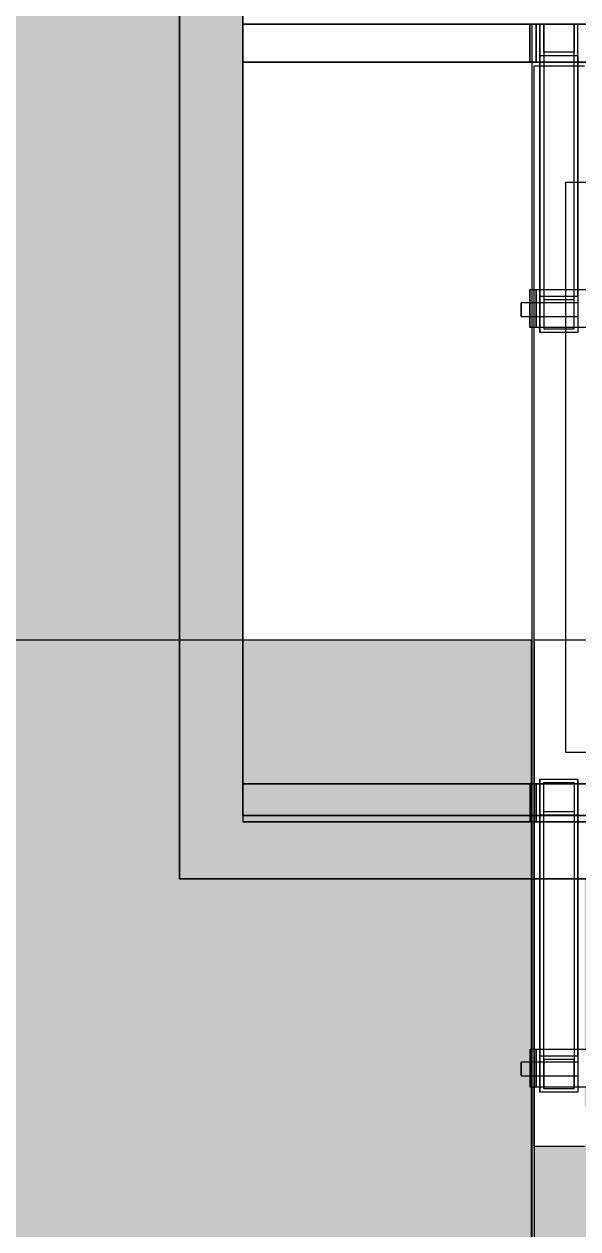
# Model space of a CAD drawing. Header units: millimetres. Extents: x 39486 to 115248, y -1987 to 27400.
# Drawn here: x 74914 to 75352, y 6135 to 7086 of the extents above; entities that cross this region are included whole.
import ezdxf

# ---------------------------------------------------------------- set-up
doc = ezdxf.new("R2010")
doc.units = ezdxf.units.MM
for name, color, linetype, lineweight in [('0-1', 7, 'Continuous', 9), ('A-ANNO-DIMS', 7, 'Continuous', 9), ('A-ANNO-DIMS-25', 7, 'Continuous', 9), ('A-WALL-PATT', 7, 'Continuous', 9), ('I-WALL', 7, 'Continuous', 9)]:
    doc.layers.add(name, color=color, linetype=linetype, lineweight=lineweight)
doc.layers.add('0-2', color=7, linetype='Continuous', lineweight=9, transparency=0.7)
for name, color, linetype, lineweight, true_color in [('I-FURN-10', 7, 'Continuous', 9, 0xf3f3f3), ('I-FURN-101', 7, 'Continuous', 9, 0xe2e2e2), ('I-FURN-11', 7, 'Continuous', 9, 0xd9d9d9), ('I-FURN-12', 7, 'Continuous', 9, 0xc9c9c9), ('I-FURN-13', 7, 'Continuous', 9, 0xb3b3b3), ('I-FURN-14', 7, 'Continuous', 9, 0xe0e0e0), ('I-FURN-2', 7, 'Continuous', 9, 0xacacac), ('I-FURN-20', 7, 'Continuous', 9, 0xd3d3d3), ('I-FURN-3', 7, 'Continuous', 9, 0xc0c0c0), ('I-FURN-46', 7, 'Continuous', 9, 0x939393), ('I-FURN-53', 7, 'Continuous', 9, 0xc3c3c3), ('I-FURN-54', 7, 'Continuous', 9, 0xaaaaaa), ('I-FURN-67', 7, 'Continuous', 9, 0xc5c5c5), ('I-FURN-7', 7, 'Continuous', 9, 0xe9e9e9), ('I-FURN-8', 7, 'Continuous', 9, 0xefefef), ('I-FURN-80', 7, 'Continuous', 9, 0xd6d6d6), ('I-FURN-81', 7, 'Continuous', 9, 0xe1e1e1), ('I-FURN-82', 7, 'Continuous', 9, 0xd5d5d5), ('I-FURN-83', 7, 'Continuous', 9, 0x868686)]:
    doc.layers.add(name, color=color, linetype=linetype, lineweight=lineweight, true_color=true_color)
doc.layers.add('I-FURN-109', color=7, linetype='Continuous', lineweight=9, true_color=0x7f7f7f, transparency=0.7)
doc.styles.add('ISOCPEUR_1', font='isocpeur.ttf', dxfattribs={"width": 0.9, "height": 62.5})
doc.dimstyles.new('ISO-2_5_0_9К_БОЛЬШОЙ_1', dxfattribs={"dimscale": 304.8, "dimtxt": 62.248823, "dimasz": 0.123031, "dimexe": 0.098425, "dimexo": 0.246063, "dimgap": 0, "dimtad": 1, "dimdec": 0, "dimrnd": 10, "dimzin": 0, "dimdsep": 46, "dimtxsty": 'ISOCPEUR_1', "dimblk1": 'OBLIQUE', "dimblk2": 'OBLIQUE', "dimsah": 1, "dimcen": 0.09, "dimdle": 0.098425, "dimazin": 0, "dimtfac": 1, "dimtdec": 4, "dimtix": 1, "dimtmove": 0, "dimatfit": 3, "dimfxl": 1, "dimtvp": 1, "dimtolj": 1, "dimtzin": 0, "dimarcsym": 2})

# ---------------------------------------------------------------- blocks, each defined once
blk = doc.blocks.new('Sports-Recreation_Goals-Nets_Unisport_Upward-Hinged-Practice-Basketball-Goall - 5_13-V51-Развертка 2_19-1')
at = {"layer": '0-2'}
h = blk.add_hatch(color=256, dxfattribs=at)
h.paths.add_polyline_path([(48780.82, 6411.33), (48781.29, 6411.33), (48781.29, 6456.34), (48780.82, 6456.34), (48780.82, 6423.45)])
h.paths.add_polyline_path([(48139, 6411.33), (48140.42, 6411.33), (48140.42, 6456.34), (48138.44, 6456.34), (48138.44, 6411.33)])
h.paths.add_polyline_path([(47909.6, 6600), (47910.42, 6600), (47910.44, 7261.47), (48781.29, 7261.47), (48781.29, 7311.33), (47860.42, 7311.33), (47860.42, 6600), (47871.52, 6600)])
at = {"layer": '0-1'}
for p, q in [((48137.33, 6866.19), (48130.23, 6866.19)), ((48142.27, 6866.19), (48137.33, 6866.19)), ((48145.18, 6866.19), (48142.27, 6866.19)), ((48165.42, 6866.19), (48145.18, 6866.19)), ((48175.18, 6866.19), (48165.42, 6866.19)), ((48130.23, 6855.41), (48137.33, 6855.41)), ((48137.33, 6855.41), (48142.27, 6855.41)), ((48142.27, 6855.41), (48145.18, 6855.41)), ((48145.18, 6855.41), (48165.42, 6855.41)), ((48165.42, 6855.41), (48175.18, 6855.41)), ((48137.38, 6266.59), (48130.24, 6266.59)), ((48140.82, 6266.59), (48137.38, 6266.59)), ((48142.31, 6266.59), (48140.82, 6266.59)), ((48145.18, 6266.59), (48142.31, 6266.59)), ((48175.18, 6266.59), (48145.18, 6266.59)), ((48130.24, 6255.81), (48137.38, 6255.81)), ((48137.38, 6255.81), (48140.82, 6255.81)), ((48140.82, 6255.81), (48142.31, 6255.81)), ((48142.31, 6255.81), (48145.18, 6255.81)), ((48145.18, 6255.81), (48175.18, 6255.81))]:
    blk.add_line(p, q, dxfattribs=at)
at = {"layer": 'I-FURN-10'}
for p, q in [((48175.18, 6461.45), (48175.18, 6465.97)), ((48175.18, 6465.77), (48175.18, 6461.45))]:
    blk.add_line(p, q, dxfattribs=at)
at = {"layer": 'I-FURN-101'}
blk.add_line((48148.18, 6276.65), (48172.18, 6276.65), dxfattribs=at)
at = {"layer": 'I-FURN-11'}
blk.add_line((48165.42, 6876.7), (48172.18, 6876.7), dxfattribs=at)
at = {"layer": 'I-FURN-12'}
for p, q in [((48165.42, 6876.7), (48172.18, 6876.7)), ((48165.42, 6871.54), (48172.18, 6871.54)), ((48172.18, 6876.7), (48175.18, 6876.7)), ((48172.18, 6864.89), (48172.18, 6866.16)), ((48172.18, 6855.44), (48172.18, 6864.71)), ((48175.18, 6866.14), (48175.18, 6855.45)), ((48175.18, 6846.7), (48165.42, 6846.7))]:
    blk.add_line(p, q, dxfattribs=at)
at = {"layer": 'I-FURN-13'}
for p, q in [((47910.42, 7086.35), (47910.42, 7056.35)), ((47910.44, 7086.35), (47910.44, 7056.35)), ((48172.18, 6868.68), (48172.18, 6961.33)), ((48172.18, 6845.75), (48172.18, 6961.33)), ((48175.18, 6871.54), (48175.18, 6961.33)), ((48172.18, 6876.7), (48175.18, 6876.7)), ((48172.18, 6871.54), (48175.18, 6871.54)), ((48175.18, 6876.7), (48183.33, 6876.7)), ((48175.18, 6871.54), (48175.18, 6866.14)), ((48172.18, 6868.68), (48165.42, 6868.68)), ((48172.18, 6866.16), (48172.18, 6868.68)), ((48172.18, 6845.75), (48172.18, 6855.44)), ((48175.18, 6855.45), (48175.18, 6842.88)), ((48175.18, 6846.7), (48165.42, 6846.7)), ((48165.42, 6845.75), (48172.18, 6845.75)), ((48183.33, 6846.7), (48175.18, 6846.7)), ((47910.43, 6486.34), (47910.43, 6461.33))]:
    blk.add_line(p, q, dxfattribs=at)
at = {"layer": 'I-FURN-14'}
for p, q in [((47910.44, 7086.35), (48810.29, 7086.35)), ((48137.33, 7056.4), (48137.33, 7086.35)), ((48810.29, 7056.35), (47910.44, 7056.35)), ((48137.33, 7056.4), (48183.33, 7056.4)), ((48145.18, 6871.54), (48145.18, 7056.35)), ((48148.18, 7053.15), (48145.18, 7053.15)), ((48148.18, 7056.35), (48148.18, 6868.68)), ((48148.18, 7056.35), (48148.18, 6845.75)), ((48172.18, 6961.33), (48172.18, 7056.35)), ((48172.18, 6961.33), (48172.18, 7056.35)), ((48175.18, 7053.15), (48172.18, 7053.15)), ((48175.18, 6961.33), (48175.18, 7056.35)), ((48137.33, 6876.7), (48137.33, 6866.08)), ((48137.33, 6876.7), (48145.18, 6876.7)), ((48140.42, 6876.7), (48140.42, 6866.09)), ((48142.27, 6866.09), (48142.27, 6876.7)), ((48145.18, 6876.7), (48148.18, 6876.7)), ((48145.18, 6866.09), (48145.18, 6871.54)), ((48145.18, 6871.54), (48148.18, 6871.54)), ((48130.23, 6866.18), (48130.23, 6864.38)), ((48130.23, 6864.38), (48130.23, 6855.52)), ((48165.42, 6868.68), (48148.18, 6868.68)), ((48148.18, 6868.68), (48148.18, 6866.1)), ((48137.33, 6855.51), (48137.33, 6846.7)), ((48140.42, 6855.51), (48140.42, 6846.7)), ((48142.27, 6846.7), (48142.27, 6855.51)), ((48145.18, 6842.88), (48145.18, 6855.5)), ((48148.18, 6855.49), (48148.18, 6845.75)), ((48145.18, 6846.7), (48137.33, 6846.7)), ((48165.42, 6846.7), (48145.18, 6846.7)), ((48148.18, 6845.75), (48165.42, 6845.75)), ((48145.18, 6486.34), (48145.18, 6490.11)), ((48175.18, 6486.34), (48175.18, 6490.11)), ((47910.44, 6486.34), (48377.92, 6486.34)), ((48137.38, 6461.33), (48137.38, 6486.34)), ((48183.38, 6486.34), (48137.38, 6486.34)), ((48148.18, 6486.34), (48148.18, 6487.24)), ((48172.18, 6487.24), (48172.18, 6486.34)), ((48137.38, 6266.37), (48137.38, 6255.91)), ((48140.42, 6266.33), (48140.42, 6255.91))]:
    blk.add_line(p, q, dxfattribs=at)
at = {"layer": 'I-FURN-2'}
for p, q in [((48142.31, 6276.65), (48145.18, 6276.65)), ((48175.18, 6276.65), (48178.44, 6276.65)), ((48145.18, 6246.65), (48142.31, 6246.65)), ((48145.18, 6248.88), (48145.18, 6242.88)), ((48175.18, 6242.88), (48145.18, 6242.88)), ((48175.18, 6248.88), (48175.18, 6242.88)), ((48178.44, 6246.65), (48175.18, 6246.65)), ((48140.82, 6200.15), (48180.42, 6200.15))]:
    blk.add_line(p, q, dxfattribs=at)
at = {"layer": 'I-FURN-20'}
for p, q in [((48810.29, 7086.35), (47910.44, 7086.35)), ((47910.44, 7056.35), (48810.29, 7056.35)), ((48145.18, 7053.15), (48140.42, 7053.15)), ((48140.42, 7053.15), (48140.42, 6876.7)), ((48145.18, 7056.35), (48145.18, 6842.88)), ((48175.18, 7056.35), (48175.18, 6961.33)), ((48180.42, 7053.15), (48175.18, 7053.15)), ((48137.33, 6846.7), (48137.33, 6876.7)), ((48137.33, 6876.7), (48142.27, 6876.7)), ((48142.27, 6876.7), (48145.18, 6876.7)), ((48142.27, 6876.7), (48142.27, 6846.7)), ((48130.23, 6857.21), (48130.23, 6866.19)), ((48130.23, 6855.52), (48130.23, 6857.21)), ((48142.27, 6846.7), (48137.33, 6846.7)), ((48140.42, 6846.7), (48140.42, 6486.34)), ((48145.18, 6846.7), (48142.27, 6846.7)), ((48165.42, 6842.88), (48145.18, 6842.88)), ((48145.18, 6490.11), (48175.18, 6490.11)), ((48145.18, 6490.11), (48145.18, 6486.34)), ((48175.18, 6490.11), (48175.18, 6486.34)), ((48377.92, 6486.34), (47910.44, 6486.34)), ((48148.18, 6486.34), (48148.18, 6487.24)), ((48148.18, 6487.24), (48172.18, 6487.24)), ((48172.18, 6487.24), (48172.18, 6486.34)), ((48377.92, 6461.33), (47910.44, 6461.33)), ((48145.18, 6280.29), (48145.18, 6411.33)), ((48148.18, 6252.02), (48148.18, 6411.33)), ((48148.18, 6277.15), (48148.18, 6411.33)), ((48172.18, 6411.33), (48172.18, 6252.02)), ((48172.18, 6411.33), (48172.18, 6277.15)), ((48175.18, 6280.29), (48175.18, 6411.33)), ((48137.38, 6276.65), (48137.38, 6266.48)), ((48137.38, 6276.65), (48140.82, 6276.65)), ((48140.42, 6276.65), (48140.42, 6266.49)), ((48130.24, 6266.58), (48130.24, 6264.78)), ((48130.24, 6264.78), (48130.24, 6255.92)), ((48137.38, 6255.91), (48137.38, 6246.65)), ((48140.42, 6255.91), (48140.42, 6246.65)), ((48140.82, 6246.65), (48137.38, 6246.65))]:
    blk.add_line(p, q, dxfattribs=at)
at = {"layer": 'I-FURN-3'}
for p, q in [((47860.42, 6411.33), (47860.42, 7311.33)), ((47910.44, 6461.19), (47910.44, 7261.47)), ((48165.42, 6961.33), (48165.42, 6511.33)), ((48755.42, 6961.33), (48165.42, 6961.33)), ((48165.42, 6511.33), (48377.68, 6511.33)), ((47910.44, 6461.33), (48377.92, 6461.33)), ((48377.92, 6461.19), (47910.44, 6461.19)), ((48377.92, 6411.33), (47860.42, 6411.33)), ((48140.42, 6411.33), (48140.42, 6276.65)), ((48145.18, 6411.33), (48145.18, 6248.88)), ((48175.18, 6411.33), (48175.18, 6248.88)), ((48137.38, 6246.65), (48137.38, 6276.65)), ((48137.38, 6276.65), (48142.31, 6276.65)), ((48142.31, 6276.65), (48142.31, 6246.65)), ((48130.24, 6257.61), (48130.24, 6266.59)), ((48130.24, 6255.92), (48130.24, 6257.61)), ((48142.31, 6246.65), (48137.38, 6246.65)), ((48140.42, 6246.65), (48140.42, 6200.15)), ((48140.42, 6200.15), (48140.82, 6200.15))]:
    blk.add_line(p, q, dxfattribs=at)
at = {"layer": 'I-FURN-46'}
for p, q in [((47910.42, 7261.33), (47910.42, 6461.33)), ((47910.44, 7261.33), (47910.44, 7086.35)), ((47910.42, 7086.35), (47910.42, 7056.35)), ((47910.44, 7056.35), (47910.44, 6461.33)), ((48755.42, 6961.33), (48165.42, 6961.33)), ((48165.42, 6961.33), (48165.42, 6511.33)), ((48175.18, 6961.33), (48175.18, 6842.88)), ((48175.18, 6876.7), (48178.4, 6876.7)), ((48175.18, 6842.88), (48165.42, 6842.88)), ((48178.4, 6846.7), (48175.18, 6846.7)), ((48165.42, 6511.33), (48377.68, 6511.33)), ((47910.43, 6486.34), (47910.43, 6461.33))]:
    blk.add_line(p, q, dxfattribs=at)
at = {"layer": 'I-FURN-53'}
for p, q in [((48137.38, 6461.19), (48137.38, 6456.34)), ((48137.38, 6456.34), (48142.32, 6456.34)), ((48140.42, 6461.19), (48140.42, 6456.34)), ((48142.32, 6456.34), (48142.32, 6461.19)), ((48142.32, 6461.19), (48142.32, 6456.34)), ((48142.32, 6456.34), (48178.45, 6456.34)), ((48145.18, 6461.19), (48145.18, 6456.34)), ((48175.18, 6461.19), (48175.18, 6456.34)), ((48175.18, 6456.34), (48175.18, 6450.98)), ((48175.18, 6449.71), (48175.18, 6456.34)), ((48175.18, 6450.98), (48175.18, 6450)), ((48175.18, 6449.7), (48175.18, 6431.78)), ((48175.18, 6431.87), (48175.18, 6449.42))]:
    blk.add_line(p, q, dxfattribs=at)
at = {"layer": 'I-FURN-54'}
for p, q in [((47910.43, 6461.19), (47910.43, 6456.34)), ((48377.92, 6456.34), (47910.43, 6456.34)), ((48137.38, 6456.34), (48137.38, 6461.19)), ((48137.38, 6456.34), (48183.38, 6456.34)), ((48145.18, 6411.33), (48145.18, 6456.34)), ((48148.18, 6411.33), (48148.18, 6456.34)), ((48148.18, 6411.33), (48148.18, 6456.34)), ((48172.18, 6456.34), (48172.18, 6411.33)), ((48172.18, 6456.34), (48172.18, 6411.33)), ((48175.18, 6454), (48175.18, 6456.35)), ((48175.18, 6449.67), (48175.18, 6454)), ((48175.18, 6446.66), (48175.18, 6449.42)), ((48175.18, 6431.43), (48175.18, 6431.87)), ((48175.18, 6431.67), (48175.18, 6431.43)), ((48175.18, 6411.33), (48175.18, 6431.67))]:
    blk.add_line(p, q, dxfattribs=at)
at = {"layer": 'I-FURN-67'}
for p, q in [((48140.82, 6276.65), (48145.18, 6276.65)), ((48142.31, 6266.49), (48142.31, 6276.65)), ((48145.18, 6271.54), (48145.18, 6280.29)), ((48145.18, 6276.65), (48148.18, 6276.65)), ((48145.18, 6266.49), (48145.18, 6271.54)), ((48145.18, 6271.54), (48148.18, 6271.54)), ((48148.18, 6268.68), (48148.18, 6277.15)), ((48172.18, 6277.15), (48172.18, 6268.68)), ((48172.18, 6276.65), (48175.18, 6276.65)), ((48172.18, 6271.54), (48175.18, 6271.54)), ((48175.18, 6271.54), (48175.18, 6280.29)), ((48175.18, 6276.65), (48183.38, 6276.65)), ((48175.18, 6271.54), (48175.18, 6266.54)), ((48172.18, 6268.68), (48148.18, 6268.68)), ((48148.18, 6268.68), (48148.18, 6266.5)), ((48172.18, 6266.56), (48172.18, 6268.68)), ((48142.31, 6246.65), (48142.31, 6255.91)), ((48145.18, 6242.88), (48145.18, 6255.9)), ((48148.18, 6255.89), (48148.18, 6245.75)), ((48148.18, 6245.75), (48148.18, 6252.02)), ((48172.18, 6245.75), (48172.18, 6255.84)), ((48172.18, 6252.02), (48172.18, 6245.75)), ((48175.18, 6255.85), (48175.18, 6242.88)), ((48145.18, 6246.65), (48140.82, 6246.65)), ((48175.18, 6246.65), (48145.18, 6246.65)), ((48148.18, 6245.75), (48172.18, 6245.75)), ((48183.38, 6246.65), (48175.18, 6246.65))]:
    blk.add_line(p, q, dxfattribs=at)
at = {"layer": 'I-FURN-7'}
for p, q in [((48137.33, 7086.35), (48137.33, 7056.4)), ((48142.27, 7056.4), (48142.27, 7086.35)), ((48142.27, 7086.35), (48142.27, 7056.4)), ((48145.18, 7086.35), (48145.18, 7061.45)), ((48148.18, 7064.32), (48148.18, 7086.35)), ((48172.18, 7086.35), (48172.18, 7064.32)), ((48175.18, 7061.45), (48175.18, 7086.35)), ((48145.18, 7061.45), (48175.18, 7061.45)), ((48145.18, 7061.45), (48145.18, 7056.4)), ((48172.18, 7064.32), (48148.18, 7064.32)), ((48175.18, 7061.45), (48175.18, 7056.4)), ((48137.33, 7056.4), (48142.27, 7056.4)), ((48142.27, 7056.4), (48178.4, 7056.4)), ((48172.18, 7053.15), (48148.18, 7053.15)), ((48145.18, 6876.7), (48148.18, 6876.7)), ((48148.18, 6876.7), (48165.42, 6876.7)), ((48148.18, 6871.54), (48165.42, 6871.54)), ((48137.33, 6865.98), (48137.33, 6855.51)), ((48140.42, 6865.93), (48140.42, 6855.51)), ((48142.27, 6855.69), (48142.27, 6865.9)), ((48145.18, 6857.41), (48145.18, 6865.86)), ((48148.18, 6865.82), (48148.18, 6855.49)), ((48145.18, 6855.65), (48145.18, 6857.21)), ((48165.42, 6846.7), (48145.18, 6846.7)), ((48137.38, 6486.34), (48137.38, 6461.33)), ((48142.32, 6486.34), (48137.38, 6486.34)), ((48140.42, 6486.34), (48140.42, 6461.33)), ((48178.45, 6486.34), (48142.32, 6486.34)), ((48142.32, 6461.33), (48142.32, 6486.34)), ((48142.32, 6486.34), (48142.32, 6461.33)), ((48145.18, 6486.34), (48145.18, 6461.45)), ((48148.18, 6464.32), (48148.18, 6486.34)), ((48172.18, 6486.34), (48172.18, 6464.32)), ((48175.18, 6486.34), (48175.18, 6461.45)), ((48175.18, 6461.45), (48145.18, 6461.45)), ((48172.18, 6464.32), (48148.18, 6464.32))]:
    blk.add_line(p, q, dxfattribs=at)
at = {"layer": 'I-FURN-8'}
for p, q in [((48145.18, 7056.4), (48145.18, 7086.35)), ((48148.18, 7086.35), (48148.18, 7056.4)), ((48172.18, 7056.4), (48172.18, 7086.35)), ((48175.18, 7056.4), (48175.18, 7086.35)), ((48148.18, 7064.32), (48148.18, 7056.4)), ((48172.18, 7056.4), (48172.18, 7064.32)), ((48148.18, 6876.7), (48165.42, 6876.7)), ((48145.18, 6461.45), (48145.18, 6486.34)), ((48148.18, 6461.45), (48148.18, 6486.34)), ((48172.18, 6486.34), (48172.18, 6461.45)), ((48175.18, 6465.97), (48175.18, 6486.34)), ((48148.18, 6461.45), (48148.18, 6464.32)), ((48172.18, 6464.32), (48172.18, 6461.45)), ((48175.18, 6463.55), (48175.18, 6466.21)), ((48175.18, 6461.63), (48175.18, 6463.55))]:
    blk.add_line(p, q, dxfattribs=at)
at = {"layer": 'I-FURN-80'}
for p, q in [((48145.18, 6276.65), (48148.18, 6276.65)), ((48148.18, 6276.65), (48172.18, 6276.65)), ((48148.18, 6271.54), (48172.18, 6271.54)), ((48172.18, 6276.65), (48175.18, 6276.65)), ((48142.31, 6256.08), (48142.31, 6266.3)), ((48145.18, 6257.81), (48145.18, 6266.26)), ((48148.18, 6266.22), (48148.18, 6255.89)), ((48172.18, 6265.29), (48172.18, 6266.56)), ((48172.18, 6255.84), (48172.18, 6265.11)), ((48175.18, 6266.54), (48175.18, 6255.85)), ((48145.18, 6256.05), (48145.18, 6257.61)), ((48175.18, 6246.65), (48145.18, 6246.65))]:
    blk.add_line(p, q, dxfattribs=at)
at = {"layer": 'I-FURN-81'}
for p, q in [((48175.18, 6461.19), (48175.18, 6456.34)), ((48175.18, 6456.34), (48175.18, 6461.19))]:
    blk.add_line(p, q, dxfattribs=at)
at = {"layer": 'I-FURN-82'}
for p, q in [((48175.18, 6456.35), (48175.18, 6461.37)), ((48145.18, 6456.34), (48145.18, 6461.19)), ((48148.18, 6456.34), (48148.18, 6461.19)), ((48148.18, 6456.34), (48148.18, 6461.19)), ((48172.18, 6461.19), (48172.18, 6456.34)), ((48172.18, 6461.19), (48172.18, 6456.34))]:
    blk.add_line(p, q, dxfattribs=at)
at = {"layer": 'I-FURN-83'}
for p, q in [((47860.42, 7311.33), (47860.42, 6411.33)), ((47910.42, 7261.33), (47910.42, 6461.33)), ((47910.43, 6461.19), (47910.43, 6456.34)), ((47910.43, 6456.34), (48377.92, 6456.34)), ((47910.44, 6461.19), (48377.92, 6461.19)), ((48140.42, 6456.34), (48140.42, 6411.33)), ((48145.18, 6456.34), (48145.18, 6411.33)), ((48175.18, 6456.34), (48175.18, 6431.87)), ((48175.18, 6431.87), (48175.18, 6446.66)), ((48175.18, 6431.68), (48175.18, 6411.33)), ((47860.42, 6411.33), (48377.92, 6411.33))]:
    blk.add_line(p, q, dxfattribs=at)
blk = doc.blocks.new('Мат в спортивном зале - Т8-31176864-Развертка 2_19-1')
at = {"layer": 'I-FURN-109'}
h = blk.add_hatch(color=256, dxfattribs=at)
h.paths.add_polyline_path([(48637.56, 4210), (48780.82, 4210), (48780.82, 6246.65), (48780.42, 6246.65), (48780.42, 6200.15), (48740.42, 6200.15), (48740.42, 6201.65), (48180.42, 6201.65), (48180.42, 6200.15), (48140.82, 6200.15), (48141, 4210), (48424.91, 4210)])
h.paths.add_polyline_path([(48613.82, 6231.65), (48740.42, 6231.65), (48740.42, 6246.65), (48737.42, 6246.65), (48737.42, 6255.88), (48730.9, 6255.92), (48730.9, 6266.48), (48737.42, 6266.57), (48737.42, 6276.65), (48740.42, 6276.65), (48740.42, 6411.33), (48542.92, 6411.33), (48542.92, 6406.34), (48478.41, 6406.34), (48478.41, 6313.12), (48477.33, 6311), (48475.42, 6309.87), (48475.42, 6231.65), (48519.37, 6231.65)])
h.paths.add_polyline_path([(48406.41, 6231.65), (48445.42, 6231.65), (48445.42, 6406.34), (48377.92, 6406.34), (48377.92, 6411.33), (48180.42, 6411.33), (48180.42, 6276.65), (48183.38, 6276.65), (48183.38, 6266.51), (48192.35, 6266.48), (48192.35, 6255.92), (48183.38, 6255.83), (48183.38, 6246.65), (48180.42, 6246.65), (48180.42, 6231.65), (48347.3, 6231.65)])
h.paths.add_polyline_path([(48780.42, 6276.65), (48780.82, 6276.65), (48780.82, 6411.33), (48780.42, 6411.33), (48780.42, 6367.22)])
at = {"layer": 'I-FURN-20'}
for p, q in [((48140.82, 6600), (48165.42, 6600)), ((48140.82, 6486.34), (48140.82, 6600)), ((48140.82, 6246.65), (48140.82, 6276.65))]:
    blk.add_line(p, q, dxfattribs=at)
at = {"layer": 'I-FURN-3'}
for p, q in [((48140.82, 6276.65), (48140.82, 6411.33)), ((48140.82, 4210), (48140.82, 6246.65))]:
    blk.add_line(p, q, dxfattribs=at)
at = {"layer": 'I-FURN-46'}
blk.add_line((48165.42, 6600), (48215.42, 6600), dxfattribs=at)
at = {"layer": 'I-FURN-53'}
blk.add_line((48140.82, 6456.34), (48140.82, 6461.19), dxfattribs=at)
at = {"layer": 'I-FURN-7'}
blk.add_line((48140.82, 6461.33), (48140.82, 6486.34), dxfattribs=at)
at = {"layer": 'I-FURN-83'}
blk.add_line((48140.82, 6411.33), (48140.82, 6456.34), dxfattribs=at)
blk = doc.blocks.new('Мат в спортивном зале - Т9-31176880-Развертка 2_19-1')
at = {"layer": 'I-FURN-109'}
for points in [[(47508.44, 5000), (48138.44, 5000), (48138.44, 6246.65), (48137.38, 6246.65), (48137.38, 6255.91), (48130.24, 6255.92), (48130.24, 6266.48), (48137.38, 6266.49), (48137.38, 6276.65), (48138.44, 6276.65), (48138.44, 6411.33), (47860.42, 6411.33), (47860.42, 6600), (47508.44, 6600), (47508.44, 5280.83)], [(48138.44, 6411.33), (48138.44, 6456.34), (47910.43, 6456.34), (47910.42, 6600), (47860.42, 6600), (47860.42, 6411.33), (48047.09, 6411.33)], [(48047.09, 6486.34), (48138.44, 6486.34), (48138.44, 6600), (47910.44, 6600), (47910.44, 6486.34), (47935.67, 6486.34)], [(47910.42, 6461.33), (47910.43, 6461.33), (47910.42, 6591.47)], [(48047.09, 6461.33), (48137.38, 6461.33), (48137.38, 6486.34), (47910.44, 6486.34), (47910.58, 6461.33), (47922.91, 6461.33)], [(48138.44, 6461.33), (48138.44, 6486.34), (48137.38, 6486.34), (48137.38, 6461.33)], [(48138.44, 6456.34), (48138.44, 6461.19), (48137.38, 6461.19), (48137.38, 6456.34)]]:
    blk.add_hatch(color=256, dxfattribs=at).paths.add_polyline_path(points)
h = blk.add_hatch(color=256, dxfattribs=at)
h.paths.add_polyline_path([(48138.44, 6255.91), (48138.44, 6266.48), (48137.38, 6266.37), (48137.38, 6255.91)])
h.paths.add_polyline_path([(48138.44, 6461.19), (48138.44, 6461.33), (48137.38, 6461.19)])
h = blk.add_hatch(color=256, dxfattribs=at)
h.paths.add_polyline_path([(48137.38, 6456.34), (48137.38, 6461.19), (47910.43, 6461.18), (47910.44, 6456.34), (48047.09, 6456.34)])
h.paths.add_polyline_path([(48138.44, 6456.34), (48138.44, 6456.34), (48137.38, 6456.34)])
h = blk.add_hatch(color=256, dxfattribs=at)
h.paths.add_polyline_path([(48137.38, 6246.65), (48138.44, 6246.65), (48138.44, 6255.91), (48137.38, 6255.91)])
h.paths.add_polyline_path([(48137.38, 6266.48), (48138.44, 6266.49), (48138.44, 6276.65), (48137.38, 6276.65), (48137.38, 6266.49)])
h.paths.add_polyline_path([(48137.38, 6255.91), (48137.38, 6266.48), (48130.24, 6266.48), (48130.24, 6255.92)])
at = {"layer": 'I-FURN-14'}
blk.add_line((48138.44, 6255.91), (48138.44, 6266.36), dxfattribs=at)
at = {"layer": 'I-FURN-20'}
for p, q in [((47910.44, 6600), (48138.44, 6600)), ((48138.44, 6486.34), (48138.44, 6600)), ((48138.44, 6266.48), (48138.44, 6276.65)), ((48138.44, 6246.65), (48138.44, 6255.91))]:
    blk.add_line(p, q, dxfattribs=at)
at = {"layer": 'I-FURN-3'}
for p, q in [((47508.44, 6600), (47860.42, 6600)), ((48138.44, 6276.65), (48138.44, 6411.33)), ((48138.44, 5000), (48138.44, 6246.65))]:
    blk.add_line(p, q, dxfattribs=at)
at = {"layer": 'I-FURN-53'}
blk.add_line((48138.44, 6456.34), (48138.44, 6461.19), dxfattribs=at)
at = {"layer": 'I-FURN-7'}
blk.add_line((48138.44, 6461.33), (48138.44, 6486.34), dxfattribs=at)
at = {"layer": 'I-FURN-83'}
for p, q in [((47860.42, 6600), (47910.42, 6600)), ((48138.44, 6411.33), (48138.44, 6456.34))]:
    blk.add_line(p, q, dxfattribs=at)
blk = doc.blocks.new('DIMBLOCK38-Развертка 2_19-1')
at = {"layer": 'A-ANNO-DIMS-25'}
for p, q in [((81498.07, 11890), (81498.07, 4180)), ((75401.71, 11860), (81528.07, 11860)), ((81498.07, 11860), (75401.71, 11860)), ((81449.59, 4210), (81528.07, 4210)), ((81498.07, 4210), (81449.59, 4210))]:
    blk.add_line(p, q, dxfattribs=at)
at = {"layer": 'A-ANNO-DIMS-25', "lineweight": 20}
for p, q in [((81498.07, 11860), (81479.32, 11878.75)), ((81498.07, 11860), (81516.82, 11841.25)), ((81498.07, 4210), (81479.32, 4228.75)), ((81498.07, 4210), (81516.82, 4191.25))]:
    blk.add_line(p, q, dxfattribs=at)
at = {"layer": 'A-ANNO-DIMS-25', "color": 0, "insert": (81416.42, 7955.99), "char_height": 62.5, "width": 189.6195, "attachment_point": 1, "rotation": 90, "line_spacing_factor": 1.149209, "style": 'ISOCPEUR_1'}
blk.add_mtext('7650', dxfattribs=at)
blk = doc.blocks.new('_Oblique')
at = {"color": 0, "linetype": 'ByBlock', "lineweight": -2}
blk.add_line((-0.5, -0.5), (0.5, 0.5), dxfattribs=at)

msp = doc.modelspace()

# ---------------------------------------------------------------- hatches: boundary and pattern name
at = {"layer": 'A-WALL-PATT'}
h = msp.add_hatch(color=256, dxfattribs=at)
h.paths.add_polyline_path([(75317.53, 5000), (75317.53, 6200.15), (75317.13, 6200.15), (75317.13, 6246.65), (75316.71, 6246.65), (75316.71, 5000)])
h.paths.add_polyline_path([(75958, 6276.65), (75958, 6411.33), (75957.53, 6411.33), (75957.53, 6276.65)])
h.paths.add_polyline_path([(75316.71, 6276.65), (75317.13, 6276.65), (75317.13, 6411.33), (75316.71, 6411.33), (75316.71, 6367.22)])
h.paths.add_polyline_path([(75316.71, 7311.33), (75958, 7311.33), (75958, 11800), (75316.71, 11800), (75316.71, 7453.61)])
h.paths.add_polyline_path([(75316.71, 11810), (75958, 11810), (75958, 11860), (75316.71, 11860)])
h = msp.add_hatch(color=256, dxfattribs=at)
h.paths.add_polyline_path([(74685.16, 5000), (74685.16, 6600), (75037.13, 6600), (75037.13, 7311.33), (75315.71, 7311.33), (75315.71, 7675.48), (75316.71, 7675.48), (75316.71, 11700), (74836.71, 11700), (74836.71, 9200), (71736.71, 9200), (71736.71, 11700), (69957.71, 11700), (69957.71, 6600), (71583.71, 6600), (71583.71, 7500), (74683.71, 7500), (74683.71, 5000)])
h.paths.add_polyline_path([(75315.16, 5000), (75315.71, 5000), (75315.71, 6246.65), (75315.16, 6246.65), (75315.16, 5002.01)])
h.paths.add_polyline_path([(75315.71, 6276.65), (75315.71, 6411.33), (75315.16, 6411.33), (75315.16, 6276.65)])
h.paths.add_polyline_path([(75315.71, 7261.33), (75315.71, 7261.47), (75087.29, 7261.33)])
h = msp.add_hatch(color=256, dxfattribs=at)
h.paths.add_polyline_path([(75315.71, 5000), (75316.71, 5000), (75316.71, 6246.65), (75315.71, 6246.65), (75315.71, 5001.29)])
h.paths.add_polyline_path([(75316.71, 6276.65), (75316.71, 6411.33), (75315.71, 6411.33), (75315.71, 6276.65)])
h.paths.add_polyline_path([(75316.71, 7261.33), (75316.71, 7261.47), (75315.71, 7261.33)])
h.paths.add_polyline_path([(75316.71, 7311.33), (75316.71, 7675.48), (75315.71, 7675.48), (75315.71, 7311.33)])

# ---------------------------------------------------------------- linework, layer by layer
at = {"layer": 'I-WALL'}
for p, q in [((75315.71, 7056.4), (75315.71, 7086.35)), ((75315.71, 6866.08), (75315.71, 7056.35)), ((75315.71, 6486.34), (75315.71, 6865.95)), ((75315.71, 6461.33), (75315.71, 6486.34)), ((75315.71, 6456.34), (75315.71, 6461.19)), ((75315.71, 6266.48), (75315.71, 6456.34)), ((75315.71, 4210), (75315.71, 6266.35))]:
    msp.add_line(p, q, dxfattribs=at)

# ---------------------------------------------------------------- block references
at = {"layer": 'I-FURN-3'}
for name in ['Sports-Recreation_Goals-Nets_Unisport_Upward-Hinged-Practice-Basketball-Goall - 5_13-V51-Развертка 2_19-1', 'Мат в спортивном зале - Т9-31176880-Развертка 2_19-1', 'Мат в спортивном зале - Т8-31176864-Развертка 2_19-1']:
    msp.add_blockref(name, (27176.71, 0), dxfattribs=at)

# ---------------------------------------------------------------- dimensions: what is measured, and where the dimension line sits
at = {"layer": 'A-ANNO-DIMS'}
dim = msp.add_linear_dim(base=(81498.07, 4210), p1=(75326.71, 11860), p2=(81524.59, 4210), angle=90, dimstyle='ISO-2_5_0_9К_БОЛЬШОЙ_1', override={"dimpost": '<>', "dimfxl": 9845.616795}, dxfattribs=at)
dim.commit()
dim.dimension.update_dxf_attribs({"geometry": 'DIMBLOCK38-Развертка 2_19-1', "text_midpoint": (81466.82, 8035)})

doc.saveas('drawing.dxf')
